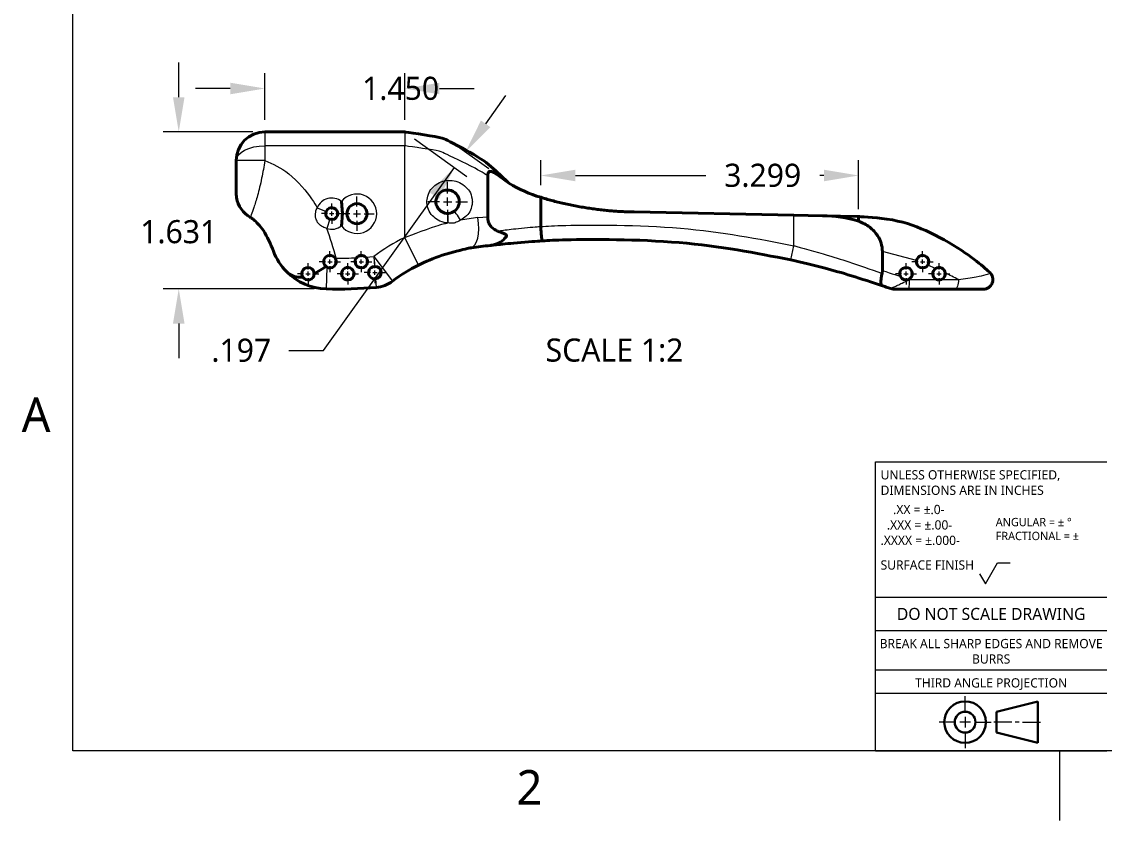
# Model space of a CAD drawing. Header units: inches. Extents: x 0 to 11, y 0 to 8.5.
# Drawn here: x 0.13 to 5.75, y 0.02 to 4.17 of the extents above; entities that cross this region are included whole.
import ezdxf

# ---------------------------------------------------------------- set-up
doc = ezdxf.new("R2010")
doc.units = ezdxf.units.IN
doc.header["$LTSCALE"] = 0.5
doc.header["$MEASUREMENT"] = 0
doc.header["$PDMODE"] = 33
doc.header["$PDSIZE"] = 0.03937
doc.linetypes.add('CENTER', pattern=[0.72, 0.45, -0.09, 0.09, -0.09])
for name, color, linetype, lineweight in [('ANNOTATION_TEXT', 7, 'Continuous', 25), ('BORDER_FRAME', 7, 'Continuous', 15), ('BORDER_ZONES', 7, 'Continuous', 15), ('CENTERMARKS', 7, 'Continuous', 13), ('TANGENT_LINES', 7, 'Continuous', 15), ('TITLE_BLOCK', 7, 'Continuous', 15), ('Visible', 7, 'Continuous', 40)]:
    doc.layers.add(name, color=color, linetype=linetype, lineweight=lineweight)
doc.styles.add('Onshape-Standard', font='NotoSans-Regular.ttf')
doc.styles.add('Onshape-Standard-Dimension', font='')
doc.styles.add('Onshape-Standard-View-Label', font='NotoSans-Regular.ttf', dxfattribs={"height": 0.12})
doc.styles.get('Onshape-Standard-Dimension').set_extended_font_data('Noto Sans')
doc.dimstyles.new('Onshape-Standard$0', dxfattribs={"dimtxt": 0.12, "dimasz": 0.18, "dimexe": 0.08, "dimexo": 0.0625, "dimgap": 0.09, "dimtad": 0, "dimtih": 1, "dimtoh": 1, "dimdec": 3, "dimzin": 7, "dimdsep": 46, "dimtxsty": 'Onshape-Standard-Dimension', "dimcen": 0.09, "dimclrd": 7, "dimclre": 7, "dimclrt": 7, "dimadec": 1, "dimazin": 0, "dimtfac": 1, "dimtdec": 3, "dimtofl": 0, "dimtmove": 0, "dimatfit": 3, "dimfxl": 0, "dimtolj": 1, "dimtzin": 7, "dimlwd": 13, "dimlwe": 13, "dimarcsym": 0})

# ---------------------------------------------------------------- blocks, each defined once
blk = doc.blocks.new('*D4')
at = {"layer": 'ANNOTATION_TEXT', "color": 7, "lineweight": 13}
for p, q in [((0.9491, 3.7731), (0.9491, 3.9531)), ((1.334, 3.5931), (0.8691, 3.5931)), ((1.651, 2.7777), (0.8691, 2.7777)), ((0.9491, 2.5977), (0.9491, 2.4177))]:
    blk.add_line(p, q, dxfattribs=at)
at = {"layer": 'ANNOTATION_TEXT', "color": 7}
for points in [[(0.9191, 3.7731), (0.9791, 3.7731), (0.9491, 3.5931)], [(0.9791, 2.5977), (0.9191, 2.5977), (0.9491, 2.7777)]]:
    blk.add_solid(points, dxfattribs=at)
at = {"layer": 'Defpoints', "color": 0}
for p in [(1.3965, 3.5931), (0.9491, 2.7777), (0.9491, 2.7777), (1.7135, 2.7777)]:
    blk.add_point(p, dxfattribs=at)
at = {"layer": 'ANNOTATION_TEXT', "color": 7, "insert": (0.9491, 3.0739), "char_height": 0.12, "attachment_point": 5, "style": 'Onshape-Standard-Dimension'}
blk.add_mtext('\\A1;1.631', dxfattribs=at)
blk = doc.blocks.new('*D5')
at = {"layer": 'ANNOTATION_TEXT', "color": 7, "lineweight": 13}
for p, q in [((1.3965, 3.6556), (1.3965, 3.8982)), ((2.1215, 3.6556), (2.1215, 3.8982)), ((1.2165, 3.8182), (1.0365, 3.8182)), ((2.3015, 3.8182), (2.4815, 3.8182))]:
    blk.add_line(p, q, dxfattribs=at)
at = {"layer": 'ANNOTATION_TEXT', "color": 7}
for points in [[(1.2165, 3.7882), (1.2165, 3.8482), (1.3965, 3.8182)], [(2.3015, 3.8482), (2.3015, 3.7882), (2.1215, 3.8182)]]:
    blk.add_solid(points, dxfattribs=at)
at = {"layer": 'Defpoints', "color": 0}
for p in [(2.1215, 3.8182), (2.1215, 3.8182), (1.3965, 3.5931), (2.1215, 3.5931)]:
    blk.add_point(p, dxfattribs=at)
at = {"layer": 'ANNOTATION_TEXT', "color": 7, "insert": (2.1, 3.8182), "char_height": 0.12, "attachment_point": 5, "style": 'Onshape-Standard-Dimension'}
blk.add_mtext('\\A1;1.450', dxfattribs=at)
blk = doc.blocks.new('*D6')
at = {"layer": 'ANNOTATION_TEXT', "color": 7, "lineweight": 13}
for p, q in [((2.5415, 3.6349), (2.6462, 3.7813)), ((2.1723, 3.5567), (2.4444, 3.3619)), ((2.5582, 3.4016), (2.3716, 3.5351)), ((1.6995, 2.4586), (2.3794, 3.4085)), ((1.5195, 2.4586), (1.6995, 2.4586))]:
    blk.add_line(p, q, dxfattribs=at)
at = {"layer": 'ANNOTATION_TEXT', "color": 7}
for points in [[(2.5171, 3.6524), (2.5659, 3.6175), (2.4367, 3.4886)], [(2.299, 3.2446), (2.2502, 3.2796), (2.3794, 3.4085)]]:
    blk.add_solid(points, dxfattribs=at)
at = {"layer": 'Defpoints', "color": 0}
for p in [(2.1215, 3.5931), (2.4367, 3.4886), (2.4367, 3.4886), (2.609, 3.3652)]:
    blk.add_point(p, dxfattribs=at)
at = {"layer": 'ANNOTATION_TEXT', "color": 7, "insert": (1.2735, 2.4586), "char_height": 0.12, "attachment_point": 5, "style": 'Onshape-Standard-Dimension'}
blk.add_mtext('\\A1;.197', dxfattribs=at)
blk = doc.blocks.new('*D7')
at = {"layer": 'ANNOTATION_TEXT', "color": 7, "lineweight": 13}
for p, q in [((2.827, 3.3158), (2.827, 3.4467)), ((4.4766, 3.1917), (4.4766, 3.4467)), ((3.007, 3.3667), (3.6829, 3.3667)), ((4.2966, 3.3667), (4.2745, 3.3667))]:
    blk.add_line(p, q, dxfattribs=at)
at = {"layer": 'ANNOTATION_TEXT', "color": 7}
for points in [[(3.007, 3.3967), (3.007, 3.3367), (2.827, 3.3667)], [(4.2966, 3.3367), (4.2966, 3.3967), (4.4766, 3.3667)]]:
    blk.add_solid(points, dxfattribs=at)
at = {"layer": 'Defpoints', "color": 0}
for p in [(4.4766, 3.3667), (4.4766, 3.3667), (2.827, 3.2533), (4.4766, 3.1292)]:
    blk.add_point(p, dxfattribs=at)
at = {"layer": 'ANNOTATION_TEXT', "color": 7, "insert": (3.9787, 3.3667), "char_height": 0.12, "attachment_point": 5, "style": 'Onshape-Standard-Dimension'}
blk.add_mtext('\\A1;3.299', dxfattribs=at)

msp = doc.modelspace()

# ---------------------------------------------------------------- linework, layer by layer
at = {"layer": 'BORDER_FRAME'}
for p, q in [((0.399, 0.38), (0.399, 8.12)), ((10.639, 0.38), (0.399, 0.38))]:
    msp.add_line(p, q, dxfattribs=at)
at = {"layer": 'BORDER_ZONES'}
msp.add_line((5.519, 0.38), (5.519, 0.019), dxfattribs=at)
at = {"layer": 'CENTERMARKS', "linetype": 'CENTER'}
for p, q in [((2.34395, 3.27304), (2.34395, 3.33362)), ((1.74289, 3.19048), (1.74289, 3.22154)), ((1.8738, 3.20486), (1.8738, 3.25709)), ((2.30154, 3.23063), (2.24096, 3.23063)), ((2.38636, 3.23063), (2.44694, 3.23063)), ((1.72115, 3.16874), (1.69009, 3.16874)), ((1.74289, 3.14699), (1.74289, 3.11593)), ((1.76463, 3.16874), (1.7957, 3.16874)), ((1.83723, 3.16829), (1.78499, 3.16829)), ((1.91037, 3.16829), (1.96261, 3.16829)), ((2.34395, 3.18822), (2.34395, 3.12764)), ((1.8738, 3.13172), (1.8738, 3.07948)), ((1.73355, 2.942), (1.73355, 2.9745)), ((1.89634, 2.942), (1.89634, 2.9745)), ((4.80828, 2.942), (4.80828, 2.9745)), ((1.61993, 2.8795), (1.61993, 2.912)), ((1.7108, 2.91925), (1.6783, 2.91925)), ((1.73355, 2.8965), (1.73355, 2.864)), ((1.7563, 2.91925), (1.7888, 2.91925)), ((1.82588, 2.8795), (1.82588, 2.912)), ((1.87359, 2.91925), (1.84109, 2.91925)), ((1.89634, 2.8965), (1.89634, 2.864)), ((1.91909, 2.91925), (1.95159, 2.91925)), ((1.96667, 2.88513), (1.96667, 2.91763)), ((4.72226, 2.8795), (4.72226, 2.912)), ((4.78553, 2.91925), (4.75303, 2.91925)), ((4.80828, 2.8965), (4.80828, 2.864)), ((4.83103, 2.91925), (4.86353, 2.91925)), ((4.89358, 2.8795), (4.89358, 2.912)), ((1.59718, 2.85675), (1.56468, 2.85675)), ((1.61993, 2.834), (1.61993, 2.8015)), ((1.64268, 2.85675), (1.67518, 2.85675)), ((1.80313, 2.85675), (1.77063, 2.85675)), ((1.82588, 2.834), (1.82588, 2.8015)), ((1.84863, 2.85675), (1.88113, 2.85675)), ((1.94392, 2.86238), (1.91142, 2.86238)), ((1.96667, 2.83963), (1.96667, 2.80713)), ((1.98942, 2.86238), (2.02192, 2.86238)), ((4.69951, 2.85675), (4.66701, 2.85675)), ((4.72226, 2.834), (4.72226, 2.8015)), ((4.74501, 2.85675), (4.77751, 2.85675)), ((4.87083, 2.85675), (4.83833, 2.85675)), ((4.89358, 2.834), (4.89358, 2.8015)), ((4.91633, 2.85675), (4.94883, 2.85675))]:
    msp.add_line(p, q, dxfattribs=at)
at = {"layer": 'CENTERMARKS', "linetype": 'Continuous'}
for p, q in [((2.32274, 3.23063), (2.36515, 3.23063)), ((2.34395, 3.20942), (2.34395, 3.25183)), ((1.73202, 3.16874), (1.75376, 3.16874)), ((1.74289, 3.15786), (1.74289, 3.17961)), ((1.85552, 3.16829), (1.89208, 3.16829)), ((1.8738, 3.15001), (1.8738, 3.18657)), ((1.73355, 2.90787), (1.73355, 2.93062)), ((1.89634, 2.90787), (1.89634, 2.93062)), ((4.80828, 2.90787), (4.80828, 2.93062)), ((1.61993, 2.84537), (1.61993, 2.86812)), ((1.72218, 2.91925), (1.74493, 2.91925)), ((1.82588, 2.84537), (1.82588, 2.86812)), ((1.88496, 2.91925), (1.90771, 2.91925)), ((1.96667, 2.851), (1.96667, 2.87375)), ((4.72226, 2.84537), (4.72226, 2.86812)), ((4.79691, 2.91925), (4.81966, 2.91925)), ((4.89358, 2.84537), (4.89358, 2.86812)), ((1.60856, 2.85675), (1.63131, 2.85675)), ((1.8145, 2.85675), (1.83725, 2.85675)), ((1.95529, 2.86238), (1.97804, 2.86238)), ((4.71089, 2.85675), (4.73364, 2.85675)), ((4.8822, 2.85675), (4.90495, 2.85675))]:
    msp.add_line(p, q, dxfattribs=at)
at = {"layer": 'TANGENT_LINES'}
for p, q in [((1.39646, 3.59307), (1.39646, 3.52064)), ((2.12146, 3.59307), (2.12146, 3.52064)), ((1.39646, 3.52064), (1.39646, 3.44367)), ((2.12146, 3.52064), (1.39646, 3.52064)), ((2.12146, 3.04471), (2.12146, 3.52064)), ((1.39646, 3.44367), (1.24647, 3.44367)), ((1.66744, 3.19838), (1.71398, 3.18009)), ((2.50062, 3.14798), (2.55211, 3.1518)), ((4.14089, 3.00193), (4.14089, 3.1603)), ((1.73281, 3.13936), (1.71658, 3.09206)), ((2.19263, 2.90141), (2.12146, 3.04471)), ((4.12456, 2.92873), (4.14089, 3.00193)), ((1.91913, 2.94242), (1.96127, 2.94551)), ((1.96127, 2.94551), (1.96533, 2.89485)), ((1.96127, 2.94551), (2.0583, 2.81829)), ((4.77627, 2.92485), (4.6006, 2.97202)), ((1.71673, 2.89144), (1.71347, 2.77772)), ((4.87598, 2.88408), (4.83558, 2.90162)), ((1.97053, 2.83011), (1.97407, 2.78602)), ((4.73658, 2.82757), (4.73901, 2.82675)), ((4.73901, 2.82675), (4.88108, 2.82675)), ((4.90608, 2.82675), (4.99515, 2.82675))]:
    msp.add_line(p, q, dxfattribs=at)
for centre, radius, start, end in [((1.8738, 3.16829), 0.10224, 218.06263, 141.5459), ((1.74289, 3.16874), 0.08106, 51.15387, 158.55241), ((2.67434, 1.71544), 1.44304, 96.91454, 100.52687), ((1.74289, 3.16874), 0.08106, 251.05849, 308.45467), ((0.50383, 2.62821), 1.29843, 13.75681, 20.93068), ((2.55283, 2.16919), 0.97602, 116.22945, 127.30787), ((1.76607, 5.00237), 2.06538, 269.97056, 272.91318), ((2.87478, -1.39107), 4.7208, 63.31055, 64.24856)]:
    msp.add_arc(centre, radius, start, end, dxfattribs=at)
at = {"layer": 'TANGENT_LINES', "extrusion": (0, 0, -1)}
for centre, major_axis, ratio, start_param, end_param in [((1.39646, 3.44307), (-0.15, 0), 0.5171573, 6.2910209, 7.8539816), ((1.31889, 3.44367), (0.07242, -0.00057), 0.7070959, 3.1305115, 3.1415927), ((2.33644, 3.1203), (0.0034, 0.04988), 0.1678159, 0, 1.5593714), ((4.7346, 2.82675), (0, 0.05), 0.0881752, 1.5707963, 3.1415927), ((4.97617, 2.82675), (0, 0.05), 0.3796234, 1.5707963, 3.1415927)]:
    msp.add_ellipse(centre, major_axis=major_axis, ratio=ratio, start_param=start_param, end_param=end_param, dxfattribs=at)
at = {"layer": 'TANGENT_LINES'}
for centre, major_axis, ratio, start_param, end_param in [((2.39806, 3.13419), (0.02447, -0.0436), 0.2221441, 1.4467818, 3.1415927), ((2.43282, 3.14798), (0.031, -0.15697), 0.4170832, 0, 1.4886091)]:
    msp.add_ellipse(centre, major_axis=major_axis, ratio=ratio, start_param=start_param, end_param=end_param, dxfattribs=at)
for points, knots in [([(2.55211, 3.36529), (2.55211, 3.36529), (2.55207, 3.36531), (2.47931, 3.41315), (2.32119, 3.48321), (2.30164, 3.49594), (2.12151, 3.52065), (2.12146, 3.52064), (2.12146, 3.52064)], [0, 0, 0, 0, 0.0007651, 0.2101541, 0.528459, 0.690061, 0.9991753, 1, 1, 1, 1]), ([(1.39646, 3.44367), (1.3911, 3.41334), (1.3804, 3.35281), (1.35875, 3.26326), (1.3402, 3.20278), (1.3258, 3.16374), (1.32163, 3.15347), (1.32007, 3.14963)], [0, 0, 0, 0, 0.2583291, 0.5156414, 0.7311322, 0.89951, 1, 1, 1, 1]), ([(1.39646, 3.44367), (1.43794, 3.42599), (1.52534, 3.38872), (1.63979, 3.25012), (1.66011, 3.2121), (1.66744, 3.19838)], [0, 0, 0, 0, 0.3659423, 0.7710333, 1, 1, 1, 1]), ([(2.34485, 3.1203), (2.34437, 3.1203), (2.34185, 3.1203), (2.29963, 3.12823), (2.27145, 3.14971), (2.24683, 3.17944), (2.23655, 3.21655), (2.23618, 3.24227), (2.24595, 3.27959), (2.26857, 3.30965), (2.30045, 3.33182), (2.3382, 3.34244), (2.37786, 3.34071), (2.41558, 3.32719), (2.4472, 3.3004), (2.46827, 3.27191), (2.47263, 3.23041), (2.47265, 3.23), (2.46764, 3.18999), (2.45133, 3.16531), (2.4211, 3.13924), (2.41339, 3.13549), (2.4107, 3.13419)], [0, 0, 0, 0, 0.0136213, 0.071292, 0.128078, 0.1842112, 0.2399892, 0.2864011, 0.342163, 0.3981959, 0.4546082, 0.511419, 0.5686113, 0.626172, 0.6839499, 0.7413081, 0.796511, 0.8049775, 0.8592021, 0.9136251, 0.9699005, 1, 1, 1, 1]), ([(1.71658, 3.09206), (1.70713, 3.09545), (1.68854, 3.1021), (1.66879, 3.12033), (1.66017, 3.14414), (1.6592, 3.14777), (1.65759, 3.17796), (1.66425, 3.19175), (1.66744, 3.19838)], [0, 0, 0, 0, 0.1960999, 0.3860914, 0.5588487, 0.6332769, 0.8238377, 1, 1, 1, 1]), ([(2.12146, 3.04471), (2.12146, 3.04471), (2.12151, 3.04474), (2.2927, 3.11086), (2.33049, 3.1177), (2.34485, 3.1203)], [0, 0, 0, 0, 0.0016242, 0.6208439, 1, 1, 1, 1]), ([(2.4107, 3.13419), (2.40032, 3.12908), (2.38374, 3.12094), (2.37296, 3.11888), (2.3556, 3.11976), (2.34485, 3.1203)], [0, 0, 0, 0, 0.390213, 0.6225796, 1, 1, 1, 1]), ([(2.60337, 3.07815), (2.60811, 3.07885), (2.62295, 3.08106), (2.69843, 3.09168), (2.80118, 3.10049), (2.82697, 3.10214), (2.827, 3.10214), (2.827, 3.10214)], [0, 0, 0, 0, 0.1488071, 0.4653499, 0.8461511, 0.9987691, 1, 1, 1, 1]), ([(2.82702, 3.10161), (2.86179, 3.10397), (2.97084, 3.11138), (3.58377, 3.11089), (3.95517, 3.03825), (4.14089, 3.00193)], [0, 0, 0, 0, 0.189652, 0.5948028, 1, 1, 1, 1]), ([(4.14089, 3.00193), (4.14089, 3.00193), (4.14094, 3.00192), (4.31536, 2.95364), (4.42037, 2.92049), (4.53663, 2.88015), (4.59868, 2.85862)], [0, 0, 0, 0, 0.0009064, 0.3316376, 0.6432577, 1, 1, 1, 1]), ([(4.6006, 2.87322), (4.6006, 2.87322), (4.60063, 2.87321), (4.65743, 2.85458), (4.68161, 2.84626), (4.69315, 2.8423)], [0, 0, 0, 0, 0.0024564, 0.5238514, 1, 1, 1, 1]), ([(4.64734, 2.78216), (4.65198, 2.78437), (4.66176, 2.78902), (4.67949, 2.7976), (4.70251, 2.80876), (4.7259, 2.82029), (4.73901, 2.82675)], [0, 0, 0, 0, 0.2000713, 0.4210205, 0.6754083, 1, 1, 1, 1]), ([(4.99515, 2.82675), (5.02768, 2.83168), (5.08465, 2.84031), (5.13391, 2.84975), (5.15948, 2.85876), (5.15712, 2.86292), (5.15641, 2.86417)], [0, 0, 0, 0, 0.4114241, 0.7205345, 0.9162992, 1, 1, 1, 1]), ([(4.63746, 2.78107), (4.63747, 2.78106), (4.63759, 2.781), (4.6428, 2.78003), (4.64579, 2.78143), (4.64734, 2.78216)], [0, 0, 0, 0, 0.0605164, 0.5135147, 1, 1, 1, 1])]:
    msp.add_open_spline(points, degree=3, knots=knots, dxfattribs=at)
at = {"layer": 'TITLE_BLOCK'}
for p, q in [((4.564, 0.38), (4.564, 1.88)), ((4.564, 1.88), (5.764, 1.88)), ((5.134, 1.24604), (5.197, 1.35516)), ((5.197, 1.35516), (5.263, 1.35516)), ((5.104, 1.298), (5.134, 1.24604)), ((4.564, 1.178), (5.764, 1.178)), ((4.564, 1.004), (5.764, 1.004)), ((4.564, 0.8), (5.764, 0.8)), ((4.564, 0.68), (5.764, 0.68)), ((4.564, 0.38), (5.764, 0.38))]:
    msp.add_line(p, q, dxfattribs=at)
at = {"layer": 'TITLE_BLOCK', "lineweight": 15}
for p, q in [((5.029, 0.5828), (5.029, 0.6638)), ((4.975, 0.5288), (4.894, 0.5288)), ((5.056, 0.5288), (5.002, 0.5288)), ((5.029, 0.5558), (5.029, 0.5018)), ((5.083, 0.5288), (5.164, 0.5288)), ((5.272, 0.5288), (5.1775, 0.5288)), ((5.3098, 0.5288), (5.2882, 0.5288)), ((5.326, 0.5288), (5.4205, 0.5288)), ((5.029, 0.4748), (5.029, 0.3938))]:
    msp.add_line(p, q, dxfattribs=at)
at = {"layer": 'TITLE_BLOCK', "lineweight": 30}
for p, q in [((5.407, 0.6368), (5.191, 0.5828)), ((5.407, 0.4208), (5.407, 0.6368)), ((5.191, 0.5828), (5.191, 0.4748)), ((5.191, 0.4748), (5.407, 0.4208))]:
    msp.add_line(p, q, dxfattribs=at)
for radius in [0.108, 0.054]:
    msp.add_circle((5.029, 0.5288), radius, dxfattribs=at)
at = {"layer": 'Visible'}
for p, q in [((1.39646, 3.59307), (2.12146, 3.59307)), ((1.24646, 3.29879), (1.24646, 3.44307)), ((2.55211, 3.1518), (2.55211, 3.36529)), ((2.60901, 3.36523), (2.66223, 3.32713)), ((1.24667, 3.28102), (1.24646, 3.29879)), ((1.24646, 3.28223), (1.24646, 3.27872)), ((2.827, 3.10214), (2.827, 3.25333)), ((3.31236, 3.17777), (4.14089, 3.1603)), ((4.14089, 3.1603), (4.28908, 3.15717)), ((4.28908, 3.15717), (4.47664, 3.15322)), ((4.47664, 3.12916), (4.47664, 3.15322)), ((2.827, 3.10214), (2.82702, 3.10161)), ((4.6006, 2.87322), (4.6006, 2.97202)), ((1.65243, 2.85698), (1.71326, 2.89387)), ((4.59868, 2.85862), (4.6006, 2.87322)), ((4.7346, 2.77675), (4.66254, 2.77675)), ((4.97617, 2.77675), (4.7346, 2.77675)), ((5.12325, 2.77675), (4.97617, 2.77675))]:
    msp.add_line(p, q, dxfattribs=at)
msp.add_circle((1.8738, 3.16829), 0.05224, dxfattribs=at)
for centre, radius, start, end in [((1.39646, 3.44307), 0.15, 90, 179.55105), ((1.39646, 3.44307), 0.15, 179.55105, 180), ((3.01499, 3.89388), 0.66757, 238.10124, 253.64429), ((1.51649, 3.28697), 0.26988, 181.26173, 187.53186), ((2.34395, 3.23063), 0.06058, 299.29858, 266.10514), ((1.39646, 3.27872), 0.15, 190.41853, 239.38366), ((1.74289, 3.16874), 0.03106, 158.55241, 251.05849), ((1.74289, 3.16874), 0.03106, 251.05849, 158.55241), ((2.34395, 3.23063), 0.06058, 266.10514, 299.29858), ((4.28768, 2.50589), 0.65128, 73.13365, 89.87663), ((2.47835, 2.91743), 0.075, 97.45105, 101.17199), ((3.17402, -2.40045), 5.4382, 96.4345, 97.45286), ((1.72206, 3.0776), 0.3, 200.33421, 224.80492), ((1.73355, 2.91925), 0.0325, 28.13636, 231.35704), ((1.73355, 2.91925), 0.0325, 238.82948, 28.13636), ((1.89634, 2.91925), 0.0325, 141.11584, 45.46934), ((1.89634, 2.91925), 0.0325, 45.46934, 141.11584), ((4.80828, 2.91925), 0.0325, 170.07924, 327.13974), ((4.80828, 2.91925), 0.0325, 327.13974, 170.07924), ((1.57647, 2.9336), 0.09523, 225.06364, 279.55086), ((1.72206, 3.0776), 0.3, 224.80492, 268.35999), ((1.61993, 2.85675), 0.0325, 0.40763, 211.66326), ((1.73355, 2.91925), 0.0325, 231.35704, 238.82948), ((1.82588, 2.85675), 0.0325, 18.86406, 213.60127), ((1.82588, 2.85675), 0.0325, 213.60127, 18.86406), ((1.96667, 2.86238), 0.0325, 92.34763, 276.83034), ((1.96667, 2.86238), 0.0325, 276.83034, 92.34763), ((2.55287, 2.16914), 0.81608, 116.19452, 127.30279), ((4.72226, 2.85675), 0.0325, 296.13409, 206.40468), ((4.89358, 2.85675), 0.0325, 122.77691, 247.38014), ((4.89358, 2.85675), 0.0325, 7.3303, 122.77691), ((1.61993, 2.85675), 0.0325, 211.66326, 0.40763), ((1.96127, 2.94551), 0.16, 274.58899, 307.33344), ((4.72226, 2.85675), 0.0325, 206.40468, 296.13409), ((4.89358, 2.85675), 0.0325, 247.38014, 292.61986), ((4.89358, 2.85675), 0.0325, 292.61986, 7.3303), ((5.12325, 2.82675), 0.05, 270, 48.45268), ((1.77111, 5.06181), 2.28482, 268.55448, 275.09626), ((4.66254, 2.85175), 0.075, 250.46172, 270)]:
    msp.add_arc(centre, radius, start, end, dxfattribs=at)
msp.add_ellipse((4.66254, 2.82675), major_axis=(0, 0.05), ratio=0.6719718, start_param=2.6721282, end_param=3.1415927, dxfattribs=at)
for points, knots in [([(2.12146, 3.59307), (2.12146, 3.59307), (2.12151, 3.59308), (2.31708, 3.56487), (2.33652, 3.55127), (2.51295, 3.46342), (2.59136, 3.39444), (2.6622, 3.32716), (2.66223, 3.32713), (2.66223, 3.32713)], [0, 0, 0, 0, 0.0006348, 0.2487808, 0.3764827, 0.6217322, 0.8361186, 0.9993957, 1, 1, 1, 1]), ([(1.24646, 3.44307), (1.24646, 3.44312), (1.24646, 3.44323), (1.24646, 3.44339), (1.24647, 3.44357), (1.24647, 3.44367)], [0, 0, 0, 0, 0.2983639, 0.5988462, 1, 1, 1, 1]), ([(2.60901, 3.36523), (2.59697, 3.37411), (2.57859, 3.38768), (2.56647, 3.38897), (2.56066, 3.38751), (2.55668, 3.38418), (2.5539, 3.37879), (2.55243, 3.37286), (2.55222, 3.3679), (2.55211, 3.36529)], [0, 0, 0, 0, 0.2867054, 0.4376088, 0.5449681, 0.6473258, 0.7591529, 0.8729542, 1, 1, 1, 1]), ([(1.79374, 3.23187), (1.79374, 3.23184), (1.7938, 3.23136), (1.79796, 3.1881), (1.79849, 3.16096), (1.79406, 3.1109), (1.79334, 3.1056), (1.79331, 3.10531), (1.7933, 3.10526)], [0, 0, 0, 0, 0.0202294, 0.2986394, 0.5779986, 0.8900572, 0.9797706, 1, 1, 1, 1]), ([(1.44075, 2.97335), (1.42528, 3.01111), (1.39734, 3.07931), (1.33968, 3.13805), (1.32504, 3.14669), (1.32007, 3.14963)], [0, 0, 0, 0, 0.4503345, 0.8134909, 1, 1, 1, 1]), ([(2.55211, 3.1518), (2.55245, 3.14542), (2.55311, 3.13289), (2.55927, 3.11557), (2.56889, 3.0971), (2.59892, 3.07961), (2.60245, 3.07845), (2.60337, 3.07815)], [0, 0, 0, 0, 0.2067527, 0.4060599, 0.6292872, 0.9039318, 1, 1, 1, 1]), ([(4.47664, 3.15322), (4.47664, 3.15322), (4.47671, 3.15322), (4.65217, 3.1465), (4.82204, 3.08796), (5.00834, 2.98614), (5.11908, 2.89695), (5.14644, 2.87292), (5.15641, 2.86417)], [0, 0, 0, 0, 0.0005749, 0.2031281, 0.4461273, 0.6902372, 0.887151, 1, 1, 1, 1]), ([(2.83584, 3.02701), (2.83583, 3.027), (2.83574, 3.02697), (2.83417, 3.02938), (2.83276, 3.03909), (2.83063, 3.05537), (2.82864, 3.07712), (2.82757, 3.09329), (2.82702, 3.10161)], [0, 0, 0, 0, 0.0108575, 0.0882805, 0.2564848, 0.4777123, 0.7310797, 1, 1, 1, 1]), ([(4.6006, 2.97202), (4.59894, 2.98712), (4.59567, 3.01695), (4.57651, 3.0556), (4.53573, 3.1028), (4.49657, 3.12027), (4.47664, 3.12916)], [0, 0, 0, 0, 0.2298469, 0.4542037, 0.7223267, 1, 1, 1, 1]), ([(2.60337, 3.07815), (2.61434, 3.07398), (2.63182, 3.06733), (2.64269, 3.06222), (2.64646, 3.05978), (2.64891, 3.05715), (2.64962, 3.05496), (2.64951, 3.05245), (2.64804, 3.04841), (2.6394, 3.03687), (2.61102, 3.01305), (2.57101, 3.00404), (2.56594, 3.0036), (2.56458, 3.00349)], [0, 0, 0, 0, 0.1548188, 0.2468134, 0.3032096, 0.353912, 0.3946967, 0.4365435, 0.4901568, 0.5895536, 0.7617269, 0.9356312, 1, 1, 1, 1]), ([(4.12456, 2.92873), (3.94215, 2.96445), (3.57724, 3.03592), (2.97334, 3.03629), (2.8688, 3.02923), (2.83584, 3.02701)], [0, 0, 0, 0, 0.406326, 0.8128124, 1, 1, 1, 1]), ([(2.46382, 2.99101), (2.45948, 2.9902), (2.4432, 2.98716), (2.30657, 2.95414), (2.23056, 2.91897), (2.19263, 2.90141)], [0, 0, 0, 0, 0.1542797, 0.5779593, 1, 1, 1, 1]), ([(2.83584, 3.02701), (2.83199, 3.02679), (2.817, 3.02593), (2.68499, 3.0165), (2.59153, 3.0065), (2.57122, 3.00423), (2.56458, 3.00349)], [0, 0, 0, 0, 0.1312008, 0.5117445, 0.840229, 1, 1, 1, 1]), ([(1.76221, 2.93458), (1.76319, 2.93542), (1.76457, 2.9366), (1.76491, 2.9369), (1.76501, 2.93698)], [0, 0, 0, 0, 0.7174319, 1, 1, 1, 1]), ([(4.60024, 2.79409), (4.54538, 2.81223), (4.43914, 2.84736), (4.2961, 2.88805), (4.18335, 2.91479), (4.12456, 2.92873)], [0, 0, 0, 0, 0.338163, 0.6548761, 1, 1, 1, 1]), ([(4.60024, 2.79409), (4.60022, 2.7941), (4.60012, 2.79414), (4.59854, 2.79446), (4.59228, 2.80287), (4.59182, 2.81707), (4.59315, 2.8364), (4.59678, 2.85099), (4.59868, 2.85862)], [0, 0, 0, 0, 0.0173565, 0.0780063, 0.2536024, 0.4718154, 0.723984, 1, 1, 1, 1]), ([(4.63746, 2.78107), (4.63333, 2.78253), (4.62369, 2.78595), (4.60877, 2.79113), (4.60024, 2.79409)], [0, 0, 0, 0, 0.4280311, 1, 1, 1, 1])]:
    msp.add_open_spline(points, degree=3, knots=knots, dxfattribs=at)
msp.add_rational_spline([(2.827, 3.25333), (3.06548, 3.17777), (3.31236, 3.17777)], [0.849459700621, 0.781490032114, 1], degree=2, dxfattribs=at)

# ---------------------------------------------------------------- texts
at = {"layer": 'ANNOTATION_TEXT', "color": 7, "insert": (3.20986, 2.52041), "char_height": 0.12, "attachment_point": 2, "style": 'Onshape-Standard-View-Label'}
msp.add_mtext('SCALE 1:2', dxfattribs=at)
at = {"layer": 'BORDER_ZONES', "char_height": 0.18, "attachment_point": 5, "style": 'Onshape-Standard'}
for s, insert in [('A', (0.209, 2.125)), ('2', (2.769, 0.19))]:
    msp.add_mtext(s, dxfattribs=dict(at, insert=insert))
at = {"layer": 'TITLE_BLOCK', "style": 'Onshape-Standard'}
for s, insert, char_height, width, attachment_point in [('UNLESS OTHERWISE SPECIFIED, DIMENSIONS ARE IN INCHES', (4.5904, 1.8368), 0.048, 1.176, 1), ('    .XX = ±.0-^J  .XXX = ±.00-^J.XXXX = ±.000-', (4.5904, 1.6568), 0.048, 0.588, 1), ('^JANGULAR = ± °^JFRACTIONAL = ±', (5.18776, 1.66112), 0.0432, 0.588, 1), ('SURFACE FINISH', (4.5904, 1.3688), 0.048, 0.588, 1), ('DO NOT SCALE DRAWING', (5.164, 1.12184), 0.0624, 1.176, 2), ('BREAK ALL SHARP EDGES AND REMOVE BURRS', (5.164, 0.9608), 0.048, 1.176, 2), ('THIRD ANGLE PROJECTION', (5.164, 0.7568), 0.048, 1.176, 2)]:
    msp.add_mtext(s, dxfattribs=dict(at, insert=insert, char_height=char_height, width=width, attachment_point=attachment_point))

# ---------------------------------------------------------------- dimensions: what is measured, and where the dimension line sits
at = {"layer": 'ANNOTATION_TEXT'}
for base, p1, p2, angle, picture, middle in [((0.94915, 2.77772), (1.39646, 3.59307, 0.49132), (1.71347, 2.77772, 0.40375), 90, '*D4', (0.94915, 3.07394)), ((2.43669, 3.48857), (2.12146, 3.59307, 0.49132), (2.60901, 3.36523, 0.21375), 54.40531, '*D6', (1.27353, 2.45861))]:
    dim = msp.add_linear_dim(base=base, p1=p1, p2=p2, angle=angle, dimstyle='Onshape-Standard$0', override={"dimscale": 1, "dimlfac": 2, "dimpost": ''}, dxfattribs=at)
    dim.commit()
    dim.dimension.update_dxf_attribs({"geometry": picture, "text_midpoint": middle, "dimtype": 160})
for base, p1, p2, picture, middle in [((2.12146, 3.81819), (1.39646, 3.59307, 0.49132), (2.12146, 3.59307, 0.49132), '*D5', (2.09997, 3.81819)), ((4.47664, 3.36666), (2.827, 3.25333, 0.36892), (4.47664, 3.12916, 0.21375), '*D7', (3.97872, 3.36666))]:
    dim = msp.add_linear_dim(base=base, p1=p1, p2=p2, dimstyle='Onshape-Standard$0', override={"dimscale": 1, "dimlfac": 2, "dimpost": ''}, dxfattribs=at)
    dim.commit()
    dim.dimension.update_dxf_attribs({"geometry": picture, "text_midpoint": middle, "dimtype": 160})

doc.saveas('drawing.dxf')
